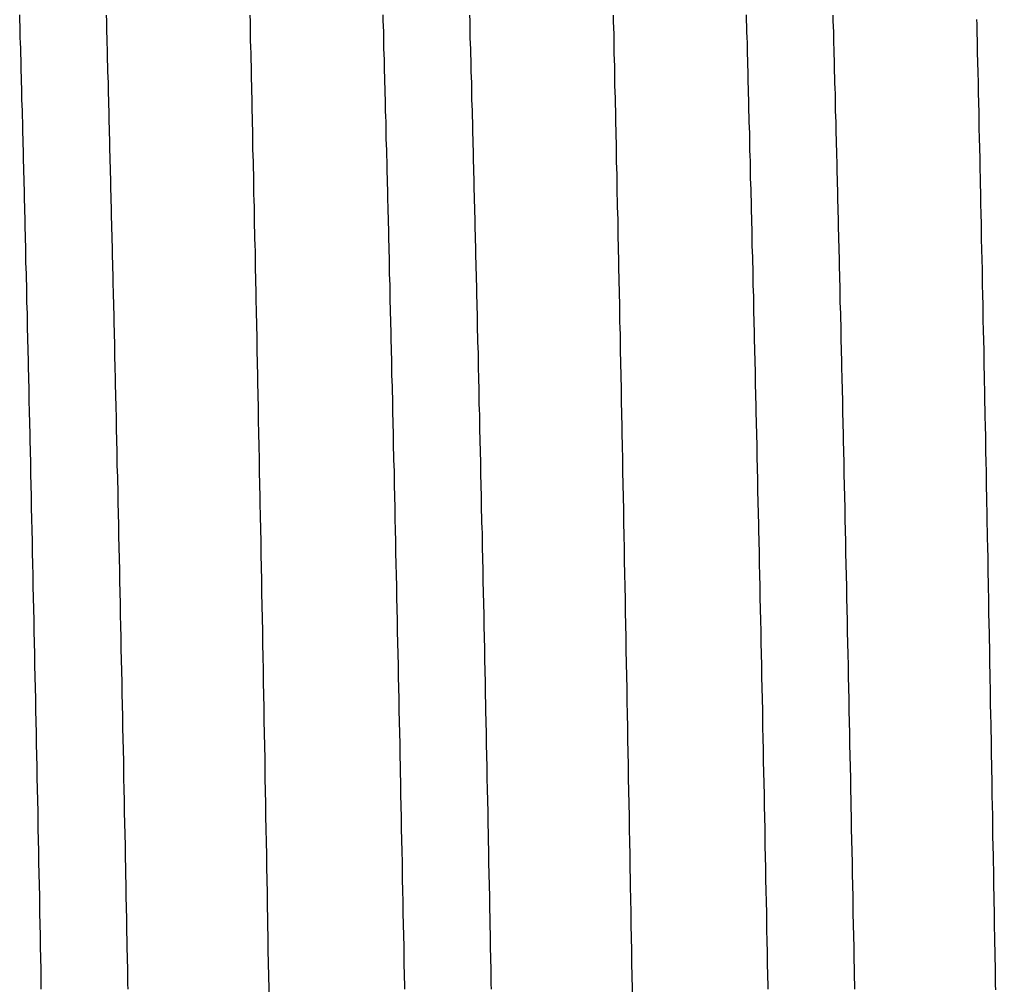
# Model space of a CAD drawing. Header units: millimetres. Extents: x 0 to 5600, y -67 to 2530.
# Drawn here: x 4047.587 to 4051.723, y 938.413 to 942.519 of the extents above; entities that cross this region are included whole.
import ezdxf

# ---------------------------------------------------------------- set-up
doc = ezdxf.new("R2010")
doc.units = ezdxf.units.MM
doc.layers.add('내부선 및 부속', color=4, linetype='Continuous')

msp = doc.modelspace()

# ---------------------------------------------------------------- linework, layer by layer
at = {"layer": '내부선 및 부속', "linetype": 'Continuous', "flags": 128}
for points in [[(4047.5868, 942.5385), (4047.5868, 942.5145), (4047.5878, 942.4905), (4047.5888, 942.4665), (4047.5888, 942.4425), (4047.5898, 942.4195), (4047.5908, 942.3955), (4047.5908, 942.3715), (4047.5918, 942.3475), (4047.5928, 942.3235), (4047.5928, 942.2995), (4047.5938, 942.2755), (4047.5938, 942.2525), (4047.5948, 942.2285), (4047.5958, 942.2045), (4047.5958, 942.1805), (4047.5968, 942.1565), (4047.5978, 942.1325), (4047.5978, 942.1085), (4047.5988, 942.0855), (4047.5988, 942.0615), (4047.5998, 942.0375), (4047.6008, 942.0135), (4047.6008, 941.9895), (4047.6018, 941.9655), (4047.6018, 941.9415), (4047.6028, 941.9185), (4047.6038, 941.8945), (4047.6038, 941.8705), (4047.6048, 941.8465), (4047.6048, 941.8225), (4047.6058, 941.7985), (4047.6068, 941.7745), (4047.6068, 941.7515), (4047.6078, 941.7275), (4047.6078, 941.7035), (4047.6088, 941.6795), (4047.6088, 941.6555), (4047.6098, 941.6315), (4047.6108, 941.6075), (4047.6108, 941.5835), (4047.6118, 941.5605), (4047.6118, 941.5365), (4047.6128, 941.5125), (4047.6128, 941.4885), (4047.6138, 941.4645), (4047.6148, 941.4405), (4047.6148, 941.4165), (4047.6158, 941.3935), (4047.6158, 941.3695), (4047.6168, 941.3455), (4047.6168, 941.3215), (4047.6178, 941.2975), (4047.6188, 941.2735), (4047.6188, 941.2495), (4047.6198, 941.2265), (4047.6198, 941.2025), (4047.6208, 941.1785), (4047.6208, 941.1545), (4047.6218, 941.1305), (4047.6218, 941.1065), (4047.6228, 941.0825), (4047.6238, 941.0595), (4047.6238, 941.0355), (4047.6248, 941.0115), (4047.6248, 940.9875), (4047.6258, 940.9635), (4047.6258, 940.9395), (4047.6268, 940.9155), (4047.6268, 940.8915), (4047.6278, 940.8685), (4047.6278, 940.8445), (4047.6288, 940.8205), (4047.6288, 940.7965), (4047.6298, 940.7725), (4047.6308, 940.7485), (4047.6308, 940.7245), (4047.6318, 940.7015), (4047.6318, 940.6775), (4047.6318, 940.6775), (4047.6328, 940.6535), (4047.6328, 940.6295), (4047.6338, 940.6055), (4047.6338, 940.5815), (4047.6348, 940.5575), (4047.6348, 940.5345), (4047.6358, 940.5105), (4047.6358, 940.4865), (4047.6368, 940.4625), (4047.6368, 940.4385), (4047.6378, 940.4145), (4047.6378, 940.3905), (4047.6388, 940.3675), (4047.6388, 940.3435), (4047.6398, 940.3195), (4047.6398, 940.2955), (4047.6408, 940.2715), (4047.6408, 940.2475), (4047.6418, 940.2235), (4047.6418, 940.1995), (4047.6428, 940.1765), (4047.6428, 940.1525), (4047.6438, 940.1285), (4047.6438, 940.1045), (4047.6448, 940.0805), (4047.6448, 940.0565), (4047.6458, 940.0325), (4047.6458, 940.0095), (4047.6468, 939.9855), (4047.6468, 939.9615), (4047.6478, 939.9375), (4047.6478, 939.9135), (4047.6488, 939.8895), (4047.6488, 939.8655), (4047.6498, 939.8425), (4047.6498, 939.8185), (4047.6508, 939.7945), (4047.6508, 939.7705), (4047.6518, 939.7465), (4047.6518, 939.7225), (4047.6528, 939.6985), (4047.6528, 939.6755), (4047.6538, 939.6515), (4047.6538, 939.6275), (4047.6548, 939.6035), (4047.6548, 939.5795), (4047.6558, 939.5555), (4047.6558, 939.5315), (4047.6568, 939.5075), (4047.6568, 939.4845), (4047.6578, 939.4605), (4047.6578, 939.4365), (4047.6588, 939.4125), (4047.6588, 939.3885), (4047.6598, 939.3645), (4047.6598, 939.3405), (4047.6608, 939.3175), (4047.6608, 939.2935), (4047.6618, 939.2695), (4047.6618, 939.2455), (4047.6628, 939.2215), (4047.6628, 939.1975), (4047.6638, 939.1735), (4047.6638, 939.1505), (4047.6638, 939.1265), (4047.6648, 939.1025), (4047.6648, 939.0785), (4047.6658, 939.0545), (4047.6658, 939.0305), (4047.6668, 939.0065), (4047.6668, 938.9825), (4047.6678, 938.9595), (4047.6678, 938.9355), (4047.6688, 938.9115), (4047.6688, 938.8875), (4047.6698, 938.8635), (4047.6698, 938.8395), (4047.6708, 938.8155), (4047.6708, 938.7925), (4047.6718, 938.7685), (4047.6718, 938.7445), (4047.6718, 938.7205), (4047.6728, 938.6965), (4047.6728, 938.6725), (4047.6738, 938.6485), (4047.6738, 938.6255), (4047.6748, 938.6015), (4047.6748, 938.5775), (4047.6758, 938.5535), (4047.6758, 938.5295), (4047.6768, 938.5055), (4047.6768, 938.4815), (4047.6768, 938.4575), (4047.6778, 938.4345), (4047.6778, 938.4105)], [(4047.9538, 942.5375), (4047.9548, 942.5135), (4047.9548, 942.4895), (4047.9558, 942.4655), (4047.9568, 942.4415), (4047.9568, 942.4175), (4047.9578, 942.3945), (4047.9588, 942.3705), (4047.9588, 942.3465), (4047.9598, 942.3225), (4047.9598, 942.2985), (4047.9608, 942.2745), (4047.9618, 942.2505), (4047.9618, 942.2265), (4047.9628, 942.2035), (4047.9638, 942.1795), (4047.9638, 942.1555), (4047.9648, 942.1315), (4047.9648, 942.1075), (4047.9658, 942.0835), (4047.9668, 942.0595), (4047.9668, 942.0365), (4047.9678, 942.0125), (4047.9678, 941.9885), (4047.9688, 941.9645), (4047.9698, 941.9405), (4047.9698, 941.9165), (4047.9708, 941.8925), (4047.9708, 941.8695), (4047.9718, 941.8455), (4047.9728, 941.8215), (4047.9728, 941.7975), (4047.9738, 941.7735), (4047.9738, 941.7495), (4047.9748, 941.7255), (4047.9758, 941.7025), (4047.9758, 941.6785), (4047.9768, 941.6545), (4047.9768, 941.6305), (4047.9778, 941.6065), (4047.9778, 941.5825), (4047.9788, 941.5585), (4047.9798, 941.5355), (4047.9798, 941.5115), (4047.9808, 941.4875), (4047.9808, 941.4635), (4047.9818, 941.4395), (4047.9818, 941.4155), (4047.9828, 941.3915), (4047.9838, 941.3685), (4047.9838, 941.3445), (4047.9848, 941.3205), (4047.9848, 941.2965), (4047.9858, 941.2725), (4047.9858, 941.2485), (4047.9868, 941.2245), (4047.9878, 941.2005), (4047.9878, 941.1775), (4047.9888, 941.1535), (4047.9888, 941.1295), (4047.9898, 941.1055), (4047.9898, 941.0815), (4047.9908, 941.0575), (4047.9908, 941.0335), (4047.9918, 941.0105), (4047.9918, 940.9865), (4047.9928, 940.9625), (4047.9938, 940.9385), (4047.9938, 940.9145), (4047.9948, 940.8905), (4047.9948, 940.8665), (4047.9958, 940.8435), (4047.9958, 940.8195), (4047.9968, 940.7955), (4047.9968, 940.7715), (4047.9978, 940.7475), (4047.9978, 940.7235), (4047.9988, 940.6995), (4047.9988, 940.6995), (4047.9988, 940.6765), (4047.9998, 940.6525), (4047.9998, 940.6285), (4048.0008, 940.6045), (4048.0018, 940.5805), (4048.0018, 940.5565), (4048.0028, 940.5325), (4048.0028, 940.5085), (4048.0038, 940.4855), (4048.0038, 940.4615), (4048.0048, 940.4375), (4048.0048, 940.4135), (4048.0058, 940.3895), (4048.0058, 940.3655), (4048.0068, 940.3415), (4048.0068, 940.3185), (4048.0078, 940.2945), (4048.0078, 940.2705), (4048.0088, 940.2465), (4048.0088, 940.2225), (4048.0098, 940.1985), (4048.0098, 940.1745), (4048.0108, 940.1515), (4048.0108, 940.1275), (4048.0118, 940.1035), (4048.0118, 940.0795), (4048.0128, 940.0555), (4048.0128, 940.0315), (4048.0138, 940.0075), (4048.0138, 939.9835), (4048.0148, 939.9605), (4048.0148, 939.9365), (4048.0158, 939.9125), (4048.0158, 939.8885), (4048.0168, 939.8645), (4048.0168, 939.8405), (4048.0178, 939.8165), (4048.0178, 939.7935), (4048.0188, 939.7695), (4048.0188, 939.7455), (4048.0198, 939.7215), (4048.0198, 939.6975), (4048.0208, 939.6735), (4048.0208, 939.6495), (4048.0218, 939.6265), (4048.0218, 939.6025), (4048.0228, 939.5785), (4048.0228, 939.5545), (4048.0238, 939.5305), (4048.0238, 939.5065), (4048.0248, 939.4825), (4048.0248, 939.4595), (4048.0258, 939.4355), (4048.0258, 939.4115), (4048.0268, 939.3875), (4048.0268, 939.3635), (4048.0268, 939.3395), (4048.0278, 939.3155), (4048.0278, 939.2915), (4048.0288, 939.2685), (4048.0288, 939.2445), (4048.0298, 939.2205), (4048.0298, 939.1965), (4048.0308, 939.1725), (4048.0308, 939.1485), (4048.0318, 939.1245), (4048.0318, 939.1015), (4048.0328, 939.0775), (4048.0328, 939.0535), (4048.0338, 939.0295), (4048.0338, 939.0055), (4048.0348, 938.9815), (4048.0348, 938.9575), (4048.0358, 938.9345), (4048.0358, 938.9105), (4048.0358, 938.8865), (4048.0368, 938.8625), (4048.0368, 938.8385), (4048.0378, 938.8145), (4048.0378, 938.7905), (4048.0388, 938.7665), (4048.0388, 938.7435), (4048.0398, 938.7195), (4048.0398, 938.6955), (4048.0408, 938.6715), (4048.0408, 938.6475), (4048.0418, 938.6235), (4048.0418, 938.5995), (4048.0418, 938.5765), (4048.0428, 938.5525), (4048.0428, 938.5285), (4048.0438, 938.5045), (4048.0438, 938.4805), (4048.0448, 938.4565), (4048.0448, 938.4325), (4048.0458, 938.4095)], [(4048.5628, 942.5375), (4048.5638, 942.5105), (4048.5638, 942.4835), (4048.5648, 942.4565), (4048.5648, 942.4295), (4048.5658, 942.4025), (4048.5668, 942.3755), (4048.5668, 942.3485), (4048.5678, 942.3215), (4048.5678, 942.2935), (4048.5688, 942.2665), (4048.5698, 942.2395), (4048.5698, 942.2125), (4048.5708, 942.1855), (4048.5708, 942.1585), (4048.5718, 942.1315), (4048.5728, 942.1045), (4048.5728, 942.0775), (4048.5738, 942.0505), (4048.5738, 942.0235), (4048.5748, 941.9965), (4048.5748, 941.9695), (4048.5758, 941.9425), (4048.5768, 941.9155), (4048.5768, 941.8885), (4048.5778, 941.8615), (4048.5778, 941.8345), (4048.5788, 941.8075), (4048.5788, 941.7795), (4048.5798, 941.7525), (4048.5808, 941.7255), (4048.5808, 941.6985), (4048.5818, 941.6715), (4048.5818, 941.6445), (4048.5828, 941.6175), (4048.5828, 941.5905), (4048.5838, 941.5635), (4048.5848, 941.5365), (4048.5848, 941.5095), (4048.5858, 941.4825), (4048.5858, 941.4555), (4048.5868, 941.4285), (4048.5868, 941.4015), (4048.5878, 941.3745), (4048.5878, 941.3475), (4048.5888, 941.3205), (4048.5898, 941.2925), (4048.5898, 941.2655), (4048.5908, 941.2385), (4048.5908, 941.2115), (4048.5908, 941.2115), (4048.5918, 941.1845), (4048.5918, 941.1575), (4048.5928, 941.1305), (4048.5928, 941.1035), (4048.5938, 941.0765), (4048.5938, 941.0495), (4048.5948, 941.0225), (4048.5948, 940.9955), (4048.5958, 940.9685), (4048.5968, 940.9415), (4048.5968, 940.9145), (4048.5978, 940.8875), (4048.5978, 940.8605), (4048.5988, 940.8335), (4048.5988, 940.8065), (4048.5998, 940.7785), (4048.5998, 940.7515), (4048.6008, 940.7245), (4048.6008, 940.6975), (4048.6018, 940.6705), (4048.6018, 940.6435), (4048.6028, 940.6165), (4048.6028, 940.5895), (4048.6038, 940.5625), (4048.6038, 940.5355), (4048.6048, 940.5085), (4048.6048, 940.4815), (4048.6058, 940.4545), (4048.6068, 940.4275), (4048.6068, 940.4005), (4048.6078, 940.3735), (4048.6078, 940.3465), (4048.6088, 940.3195), (4048.6088, 940.2915), (4048.6098, 940.2645), (4048.6098, 940.2375), (4048.6108, 940.2105), (4048.6108, 940.1835), (4048.6118, 940.1565), (4048.6118, 940.1295), (4048.6128, 940.1025), (4048.6128, 940.0755), (4048.6138, 940.0485), (4048.6138, 940.0215), (4048.6148, 939.9945), (4048.6148, 939.9675), (4048.6158, 939.9405), (4048.6158, 939.9135), (4048.6168, 939.8865), (4048.6168, 939.8595), (4048.6178, 939.8325), (4048.6178, 939.8055), (4048.6188, 939.7775), (4048.6188, 939.7505), (4048.6198, 939.7235), (4048.6198, 939.6965), (4048.6208, 939.6695), (4048.6208, 939.6425), (4048.6218, 939.6155), (4048.6218, 939.5885), (4048.6228, 939.5615), (4048.6228, 939.5345), (4048.6238, 939.5075), (4048.6238, 939.4805), (4048.6248, 939.4535), (4048.6248, 939.4265), (4048.6258, 939.3995), (4048.6258, 939.3725), (4048.6268, 939.3455), (4048.6268, 939.3185), (4048.6268, 939.2905), (4048.6278, 939.2635), (4048.6278, 939.2365), (4048.6288, 939.2095), (4048.6288, 939.1825), (4048.6298, 939.1555), (4048.6298, 939.1285), (4048.6308, 939.1015), (4048.6308, 939.0745), (4048.6318, 939.0475), (4048.6318, 939.0205), (4048.6328, 938.9935), (4048.6328, 938.9665), (4048.6338, 938.9395), (4048.6338, 938.9125), (4048.6348, 938.8855), (4048.6348, 938.8585), (4048.6358, 938.8315), (4048.6358, 938.8035), (4048.6368, 938.7765), (4048.6368, 938.7495), (4048.6378, 938.7225), (4048.6378, 938.6955), (4048.6378, 938.6685), (4048.6388, 938.6415), (4048.6388, 938.6145), (4048.6398, 938.5875), (4048.6398, 938.5605), (4048.6408, 938.5335), (4048.6408, 938.5065), (4048.6408, 938.5065), (4048.6418, 938.4795), (4048.6418, 938.4525), (4048.6428, 938.4255), (4048.6428, 938.3985)], [(4049.1268, 942.5385), (4049.1268, 942.5145), (4049.1278, 942.4905), (4049.1288, 942.4665), (4049.1288, 942.4425), (4049.1298, 942.4195), (4049.1298, 942.3955), (4049.1308, 942.3715), (4049.1318, 942.3475), (4049.1318, 942.3235), (4049.1328, 942.2995), (4049.1338, 942.2755), (4049.1338, 942.2525), (4049.1348, 942.2285), (4049.1348, 942.2045), (4049.1358, 942.1805), (4049.1368, 942.1565), (4049.1368, 942.1325), (4049.1378, 942.1085), (4049.1388, 942.0855), (4049.1388, 942.0615), (4049.1398, 942.0375), (4049.1398, 942.0135), (4049.1408, 941.9895), (4049.1418, 941.9655), (4049.1418, 941.9415), (4049.1428, 941.9185), (4049.1428, 941.8945), (4049.1438, 941.8705), (4049.1448, 941.8465), (4049.1448, 941.8225), (4049.1458, 941.7985), (4049.1458, 941.7745), (4049.1468, 941.7505), (4049.1478, 941.7275), (4049.1478, 941.7035), (4049.1488, 941.6795), (4049.1488, 941.6555), (4049.1498, 941.6315), (4049.1498, 941.6075), (4049.1508, 941.5835), (4049.1518, 941.5605), (4049.1518, 941.5365), (4049.1528, 941.5125), (4049.1528, 941.4885), (4049.1538, 941.4645), (4049.1538, 941.4405), (4049.1548, 941.4165), (4049.1558, 941.3935), (4049.1558, 941.3695), (4049.1568, 941.3455), (4049.1568, 941.3215), (4049.1578, 941.2975), (4049.1578, 941.2735), (4049.1588, 941.2495), (4049.1588, 941.2265), (4049.1598, 941.2025), (4049.1608, 941.1785), (4049.1608, 941.1545), (4049.1618, 941.1305), (4049.1618, 941.1065), (4049.1628, 941.0825), (4049.1628, 941.0595), (4049.1638, 941.0355), (4049.1638, 941.0115), (4049.1648, 940.9875), (4049.1658, 940.9635), (4049.1658, 940.9395), (4049.1668, 940.9155), (4049.1668, 940.8915), (4049.1678, 940.8685), (4049.1678, 940.8445), (4049.1688, 940.8205), (4049.1688, 940.7965), (4049.1698, 940.7725), (4049.1698, 940.7485), (4049.1708, 940.7245), (4049.1708, 940.7015), (4049.1718, 940.6775), (4049.1718, 940.6775), (4049.1718, 940.6535), (4049.1728, 940.6295), (4049.1738, 940.6055), (4049.1738, 940.5815), (4049.1748, 940.5575), (4049.1748, 940.5345), (4049.1758, 940.5105), (4049.1758, 940.4865), (4049.1768, 940.4625), (4049.1768, 940.4385), (4049.1778, 940.4145), (4049.1778, 940.3905), (4049.1788, 940.3675), (4049.1788, 940.3435), (4049.1798, 940.3195), (4049.1798, 940.2955), (4049.1808, 940.2715), (4049.1808, 940.2475), (4049.1818, 940.2235), (4049.1818, 940.1995), (4049.1828, 940.1765), (4049.1828, 940.1525), (4049.1838, 940.1285), (4049.1838, 940.1045), (4049.1848, 940.0805), (4049.1848, 940.0565), (4049.1858, 940.0325), (4049.1858, 940.0095), (4049.1868, 939.9855), (4049.1868, 939.9615), (4049.1878, 939.9375), (4049.1878, 939.9135), (4049.1888, 939.8895), (4049.1888, 939.8655), (4049.1898, 939.8425), (4049.1898, 939.8185), (4049.1908, 939.7945), (4049.1908, 939.7705), (4049.1918, 939.7465), (4049.1918, 939.7225), (4049.1928, 939.6985), (4049.1928, 939.6755), (4049.1938, 939.6515), (4049.1938, 939.6275), (4049.1948, 939.6035), (4049.1948, 939.5795), (4049.1958, 939.5555), (4049.1958, 939.5315), (4049.1968, 939.5075), (4049.1968, 939.4845), (4049.1978, 939.4605), (4049.1978, 939.4365), (4049.1988, 939.4125), (4049.1988, 939.3885), (4049.1998, 939.3645), (4049.1998, 939.3405), (4049.1998, 939.3175), (4049.2008, 939.2935), (4049.2008, 939.2695), (4049.2018, 939.2455), (4049.2018, 939.2215), (4049.2028, 939.1975), (4049.2028, 939.1735), (4049.2038, 939.1505), (4049.2038, 939.1265), (4049.2048, 939.1025), (4049.2048, 939.0785), (4049.2058, 939.0545), (4049.2058, 939.0305), (4049.2068, 939.0065), (4049.2068, 938.9825), (4049.2078, 938.9595), (4049.2078, 938.9355), (4049.2088, 938.9115), (4049.2088, 938.8875), (4049.2088, 938.8635), (4049.2098, 938.8395), (4049.2098, 938.8155), (4049.2108, 938.7925), (4049.2108, 938.7685), (4049.2118, 938.7445), (4049.2118, 938.7205), (4049.2128, 938.6965), (4049.2128, 938.6725), (4049.2138, 938.6485), (4049.2138, 938.6255), (4049.2148, 938.6015), (4049.2148, 938.5775), (4049.2148, 938.5535), (4049.2158, 938.5295), (4049.2158, 938.5055), (4049.2168, 938.4815), (4049.2168, 938.4575), (4049.2178, 938.4345), (4049.2178, 938.4105)], [(4049.4938, 942.5375), (4049.4948, 942.5135), (4049.4948, 942.4895), (4049.4958, 942.4655), (4049.4958, 942.4415), (4049.4968, 942.4175), (4049.4978, 942.3935), (4049.4978, 942.3705), (4049.4988, 942.3465), (4049.4998, 942.3225), (4049.4998, 942.2985), (4049.5008, 942.2745), (4049.5018, 942.2505), (4049.5018, 942.2265), (4049.5028, 942.2035), (4049.5028, 942.1795), (4049.5038, 942.1555), (4049.5048, 942.1315), (4049.5048, 942.1075), (4049.5058, 942.0835), (4049.5058, 942.0595), (4049.5068, 942.0365), (4049.5078, 942.0125), (4049.5078, 941.9885), (4049.5088, 941.9645), (4049.5088, 941.9405), (4049.5098, 941.9165), (4049.5108, 941.8925), (4049.5108, 941.8695), (4049.5118, 941.8455), (4049.5118, 941.8215), (4049.5128, 941.7975), (4049.5138, 941.7735), (4049.5138, 941.7495), (4049.5148, 941.7255), (4049.5148, 941.7025), (4049.5158, 941.6785), (4049.5168, 941.6545), (4049.5168, 941.6305), (4049.5178, 941.6065), (4049.5178, 941.5825), (4049.5188, 941.5585), (4049.5188, 941.5355), (4049.5198, 941.5115), (4049.5208, 941.4875), (4049.5208, 941.4635), (4049.5218, 941.4395), (4049.5218, 941.4155), (4049.5228, 941.3915), (4049.5228, 941.3675), (4049.5238, 941.3445), (4049.5248, 941.3205), (4049.5248, 941.2965), (4049.5258, 941.2725), (4049.5258, 941.2485), (4049.5268, 941.2245), (4049.5268, 941.2005), (4049.5278, 941.1775), (4049.5278, 941.1535), (4049.5288, 941.1295), (4049.5298, 941.1055), (4049.5298, 941.0815), (4049.5308, 941.0575), (4049.5308, 941.0335), (4049.5318, 941.0105), (4049.5318, 940.9865), (4049.5328, 940.9625), (4049.5328, 940.9385), (4049.5338, 940.9145), (4049.5338, 940.8905), (4049.5348, 940.8665), (4049.5358, 940.8435), (4049.5358, 940.8195), (4049.5368, 940.7955), (4049.5368, 940.7715), (4049.5378, 940.7475), (4049.5378, 940.7235), (4049.5388, 940.6995), (4049.5388, 940.6995), (4049.5388, 940.6765), (4049.5398, 940.6525), (4049.5398, 940.6285), (4049.5408, 940.6045), (4049.5408, 940.5805), (4049.5418, 940.5565), (4049.5418, 940.5325), (4049.5428, 940.5085), (4049.5428, 940.4855), (4049.5438, 940.4615), (4049.5438, 940.4375), (4049.5448, 940.4135), (4049.5448, 940.3895), (4049.5458, 940.3655), (4049.5468, 940.3415), (4049.5468, 940.3185), (4049.5478, 940.2945), (4049.5478, 940.2705), (4049.5488, 940.2465), (4049.5488, 940.2225), (4049.5498, 940.1985), (4049.5498, 940.1745), (4049.5508, 940.1515), (4049.5508, 940.1275), (4049.5518, 940.1035), (4049.5518, 940.0795), (4049.5528, 940.0555), (4049.5528, 940.0315), (4049.5538, 940.0075), (4049.5538, 939.9835), (4049.5548, 939.9605), (4049.5548, 939.9365), (4049.5558, 939.9125), (4049.5558, 939.8885), (4049.5568, 939.8645), (4049.5568, 939.8405), (4049.5578, 939.8165), (4049.5578, 939.7935), (4049.5588, 939.7695), (4049.5588, 939.7455), (4049.5598, 939.7215), (4049.5598, 939.6975), (4049.5608, 939.6735), (4049.5608, 939.6495), (4049.5618, 939.6265), (4049.5618, 939.6025), (4049.5618, 939.5785), (4049.5628, 939.5545), (4049.5628, 939.5305), (4049.5638, 939.5065), (4049.5638, 939.4825), (4049.5648, 939.4595), (4049.5648, 939.4355), (4049.5658, 939.4115), (4049.5658, 939.3875), (4049.5668, 939.3635), (4049.5668, 939.3395), (4049.5678, 939.3155), (4049.5678, 939.2915), (4049.5688, 939.2685), (4049.5688, 939.2445), (4049.5698, 939.2205), (4049.5698, 939.1965), (4049.5708, 939.1725), (4049.5708, 939.1485), (4049.5718, 939.1245), (4049.5718, 939.1015), (4049.5728, 939.0775), (4049.5728, 939.0535), (4049.5728, 939.0295), (4049.5738, 939.0055), (4049.5738, 938.9815), (4049.5748, 938.9575), (4049.5748, 938.9345), (4049.5758, 938.9105), (4049.5758, 938.8865), (4049.5768, 938.8625), (4049.5768, 938.8385), (4049.5778, 938.8145), (4049.5778, 938.7905), (4049.5788, 938.7665), (4049.5788, 938.7435), (4049.5798, 938.7195), (4049.5798, 938.6955), (4049.5798, 938.6715), (4049.5808, 938.6475), (4049.5808, 938.6235), (4049.5818, 938.5995), (4049.5818, 938.5765), (4049.5828, 938.5525), (4049.5828, 938.5285), (4049.5838, 938.5045), (4049.5838, 938.4805), (4049.5848, 938.4565), (4049.5848, 938.4325), (4049.5858, 938.4095)], [(4050.1028, 942.5375), (4050.1028, 942.5105), (4050.1038, 942.4835), (4050.1048, 942.4565), (4050.1048, 942.4295), (4050.1058, 942.4025), (4050.1058, 942.3755), (4050.1068, 942.3485), (4050.1078, 942.3215), (4050.1078, 942.2935), (4050.1088, 942.2665), (4050.1088, 942.2395), (4050.1098, 942.2125), (4050.1108, 942.1855), (4050.1108, 942.1585), (4050.1118, 942.1315), (4050.1118, 942.1045), (4050.1128, 942.0775), (4050.1138, 942.0505), (4050.1138, 942.0235), (4050.1148, 941.9965), (4050.1148, 941.9695), (4050.1158, 941.9425), (4050.1158, 941.9155), (4050.1168, 941.8885), (4050.1178, 941.8615), (4050.1178, 941.8345), (4050.1188, 941.8065), (4050.1188, 941.7795), (4050.1198, 941.7525), (4050.1198, 941.7255), (4050.1208, 941.6985), (4050.1218, 941.6715), (4050.1218, 941.6445), (4050.1228, 941.6175), (4050.1228, 941.5905), (4050.1238, 941.5635), (4050.1238, 941.5365), (4050.1248, 941.5095), (4050.1248, 941.4825), (4050.1258, 941.4555), (4050.1268, 941.4285), (4050.1268, 941.4015), (4050.1278, 941.3745), (4050.1278, 941.3475), (4050.1288, 941.3205), (4050.1288, 941.2925), (4050.1298, 941.2655), (4050.1298, 941.2385), (4050.1308, 941.2115), (4050.1308, 941.2115), (4050.1318, 941.1845), (4050.1318, 941.1575), (4050.1328, 941.1305), (4050.1328, 941.1035), (4050.1338, 941.0765), (4050.1338, 941.0495), (4050.1348, 941.0225), (4050.1348, 940.9955), (4050.1358, 940.9685), (4050.1358, 940.9415), (4050.1368, 940.9145), (4050.1368, 940.8875), (4050.1378, 940.8605), (4050.1378, 940.8335), (4050.1388, 940.8065), (4050.1398, 940.7785), (4050.1398, 940.7515), (4050.1408, 940.7245), (4050.1408, 940.6975), (4050.1418, 940.6705), (4050.1418, 940.6435), (4050.1428, 940.6165), (4050.1428, 940.5895), (4050.1438, 940.5625), (4050.1438, 940.5355), (4050.1448, 940.5085), (4050.1448, 940.4815), (4050.1458, 940.4545), (4050.1458, 940.4275), (4050.1468, 940.4005), (4050.1468, 940.3735), (4050.1478, 940.3465), (4050.1478, 940.3195), (4050.1488, 940.2915), (4050.1488, 940.2645), (4050.1498, 940.2375), (4050.1498, 940.2105), (4050.1508, 940.1835), (4050.1508, 940.1565), (4050.1518, 940.1295), (4050.1518, 940.1025), (4050.1528, 940.0755), (4050.1528, 940.0485), (4050.1538, 940.0215), (4050.1538, 939.9945), (4050.1548, 939.9675), (4050.1548, 939.9405), (4050.1558, 939.9135), (4050.1558, 939.8865), (4050.1568, 939.8595), (4050.1568, 939.8325), (4050.1578, 939.8055), (4050.1578, 939.7775), (4050.1588, 939.7505), (4050.1588, 939.7235), (4050.1598, 939.6965), (4050.1598, 939.6695), (4050.1608, 939.6425), (4050.1608, 939.6155), (4050.1618, 939.5885), (4050.1618, 939.5615), (4050.1628, 939.5345), (4050.1628, 939.5075), (4050.1638, 939.4805), (4050.1638, 939.4535), (4050.1648, 939.4265), (4050.1648, 939.3995), (4050.1658, 939.3725), (4050.1658, 939.3455), (4050.1668, 939.3185), (4050.1668, 939.2905), (4050.1678, 939.2635), (4050.1678, 939.2365), (4050.1688, 939.2095), (4050.1688, 939.1825), (4050.1698, 939.1555), (4050.1698, 939.1285), (4050.1708, 939.1015), (4050.1708, 939.0745), (4050.1718, 939.0475), (4050.1718, 939.0205), (4050.1728, 938.9935), (4050.1728, 938.9665), (4050.1738, 938.9395), (4050.1738, 938.9125), (4050.1748, 938.8855), (4050.1748, 938.8585), (4050.1748, 938.8315), (4050.1758, 938.8035), (4050.1758, 938.7765), (4050.1768, 938.7495), (4050.1768, 938.7225), (4050.1778, 938.6955), (4050.1778, 938.6685), (4050.1788, 938.6415), (4050.1788, 938.6145), (4050.1798, 938.5875), (4050.1798, 938.5605), (4050.1808, 938.5335), (4050.1808, 938.5065), (4050.1808, 938.5065), (4050.1818, 938.4795), (4050.1818, 938.4525), (4050.1828, 938.4255), (4050.1828, 938.3985)], [(4050.6658, 942.5385), (4050.6668, 942.5145), (4050.6678, 942.4905), (4050.6678, 942.4665), (4050.6688, 942.4425), (4050.6698, 942.4195), (4050.6698, 942.3955), (4050.6708, 942.3715), (4050.6718, 942.3475), (4050.6718, 942.3235), (4050.6728, 942.2995), (4050.6728, 942.2755), (4050.6738, 942.2525), (4050.6748, 942.2285), (4050.6748, 942.2045), (4050.6758, 942.1805), (4050.6768, 942.1565), (4050.6768, 942.1325), (4050.6778, 942.1085), (4050.6778, 942.0855), (4050.6788, 942.0615), (4050.6798, 942.0375), (4050.6798, 942.0135), (4050.6808, 941.9895), (4050.6808, 941.9655), (4050.6818, 941.9415), (4050.6828, 941.9185), (4050.6828, 941.8945), (4050.6838, 941.8705), (4050.6838, 941.8465), (4050.6848, 941.8225), (4050.6858, 941.7985), (4050.6858, 941.7745), (4050.6868, 941.7505), (4050.6868, 941.7275), (4050.6878, 941.7035), (4050.6888, 941.6795), (4050.6888, 941.6555), (4050.6898, 941.6315), (4050.6898, 941.6075), (4050.6908, 941.5835), (4050.6908, 941.5605), (4050.6918, 941.5365), (4050.6928, 941.5125), (4050.6928, 941.4885), (4050.6938, 941.4645), (4050.6938, 941.4405), (4050.6948, 941.4165), (4050.6948, 941.3935), (4050.6958, 941.3695), (4050.6968, 941.3455), (4050.6968, 941.3215), (4050.6978, 941.2975), (4050.6978, 941.2735), (4050.6988, 941.2495), (4050.6988, 941.2265), (4050.6998, 941.2025), (4050.6998, 941.1785), (4050.7008, 941.1545), (4050.7018, 941.1305), (4050.7018, 941.1065), (4050.7028, 941.0825), (4050.7028, 941.0595), (4050.7038, 941.0355), (4050.7038, 941.0115), (4050.7048, 940.9875), (4050.7048, 940.9635), (4050.7058, 940.9395), (4050.7058, 940.9155), (4050.7068, 940.8915), (4050.7078, 940.8685), (4050.7078, 940.8445), (4050.7088, 940.8205), (4050.7088, 940.7965), (4050.7098, 940.7725), (4050.7098, 940.7485), (4050.7108, 940.7245), (4050.7108, 940.7015), (4050.7118, 940.6775), (4050.7118, 940.6775), (4050.7118, 940.6535), (4050.7128, 940.6295), (4050.7128, 940.6055), (4050.7138, 940.5815), (4050.7138, 940.5575), (4050.7148, 940.5345), (4050.7148, 940.5105), (4050.7158, 940.4865), (4050.7158, 940.4625), (4050.7168, 940.4385), (4050.7168, 940.4145), (4050.7178, 940.3905), (4050.7188, 940.3675), (4050.7188, 940.3435), (4050.7198, 940.3195), (4050.7198, 940.2955), (4050.7208, 940.2715), (4050.7208, 940.2475), (4050.7218, 940.2235), (4050.7218, 940.1995), (4050.7228, 940.1765), (4050.7228, 940.1525), (4050.7238, 940.1285), (4050.7238, 940.1045), (4050.7248, 940.0805), (4050.7248, 940.0565), (4050.7258, 940.0325), (4050.7258, 940.0095), (4050.7268, 939.9855), (4050.7268, 939.9615), (4050.7278, 939.9375), (4050.7278, 939.9135), (4050.7288, 939.8895), (4050.7288, 939.8655), (4050.7298, 939.8425), (4050.7298, 939.8185), (4050.7308, 939.7945), (4050.7308, 939.7705), (4050.7318, 939.7465), (4050.7318, 939.7225), (4050.7328, 939.6985), (4050.7328, 939.6755), (4050.7338, 939.6515), (4050.7338, 939.6275), (4050.7348, 939.6035), (4050.7348, 939.5795), (4050.7358, 939.5555), (4050.7358, 939.5315), (4050.7358, 939.5075), (4050.7368, 939.4845), (4050.7368, 939.4605), (4050.7378, 939.4365), (4050.7378, 939.4125), (4050.7388, 939.3885), (4050.7388, 939.3645), (4050.7398, 939.3405), (4050.7398, 939.3175), (4050.7408, 939.2935), (4050.7408, 939.2695), (4050.7418, 939.2455), (4050.7418, 939.2215), (4050.7428, 939.1975), (4050.7428, 939.1735), (4050.7438, 939.1505), (4050.7438, 939.1265), (4050.7448, 939.1025), (4050.7448, 939.0785), (4050.7458, 939.0545), (4050.7458, 939.0305), (4050.7458, 939.0065), (4050.7468, 938.9825), (4050.7468, 938.9595), (4050.7478, 938.9355), (4050.7478, 938.9115), (4050.7488, 938.8875), (4050.7488, 938.8635), (4050.7498, 938.8395), (4050.7498, 938.8155), (4050.7508, 938.7925), (4050.7508, 938.7685), (4050.7518, 938.7445), (4050.7518, 938.7205), (4050.7528, 938.6965), (4050.7528, 938.6725), (4050.7528, 938.6485), (4050.7538, 938.6255), (4050.7538, 938.6015), (4050.7548, 938.5775), (4050.7548, 938.5535), (4050.7558, 938.5295), (4050.7558, 938.5055), (4050.7568, 938.4815), (4050.7568, 938.4575), (4050.7578, 938.4345), (4050.7578, 938.4105)], [(4051.0338, 942.5375), (4051.0338, 942.5135), (4051.0348, 942.4895), (4051.0358, 942.4655), (4051.0358, 942.4415), (4051.0368, 942.4175), (4051.0378, 942.3945), (4051.0378, 942.3705), (4051.0388, 942.3465), (4051.0388, 942.3225), (4051.0398, 942.2985), (4051.0408, 942.2745), (4051.0408, 942.2505), (4051.0418, 942.2265), (4051.0428, 942.2035), (4051.0428, 942.1795), (4051.0438, 942.1555), (4051.0438, 942.1315), (4051.0448, 942.1075), (4051.0458, 942.0835), (4051.0458, 942.0595), (4051.0468, 942.0365), (4051.0478, 942.0125), (4051.0478, 941.9885), (4051.0488, 941.9645), (4051.0488, 941.9405), (4051.0498, 941.9165), (4051.0508, 941.8925), (4051.0508, 941.8695), (4051.0518, 941.8455), (4051.0518, 941.8215), (4051.0528, 941.7975), (4051.0528, 941.7735), (4051.0538, 941.7495), (4051.0548, 941.7255), (4051.0548, 941.7025), (4051.0558, 941.6785), (4051.0558, 941.6545), (4051.0568, 941.6305), (4051.0578, 941.6065), (4051.0578, 941.5825), (4051.0588, 941.5585), (4051.0588, 941.5355), (4051.0598, 941.5115), (4051.0598, 941.4875), (4051.0608, 941.4635), (4051.0618, 941.4395), (4051.0618, 941.4155), (4051.0628, 941.3915), (4051.0628, 941.3675), (4051.0638, 941.3445), (4051.0638, 941.3205), (4051.0648, 941.2965), (4051.0658, 941.2725), (4051.0658, 941.2485), (4051.0668, 941.2245), (4051.0668, 941.2005), (4051.0678, 941.1775), (4051.0678, 941.1535), (4051.0688, 941.1295), (4051.0688, 941.1055), (4051.0698, 941.0815), (4051.0698, 941.0575), (4051.0708, 941.0335), (4051.0718, 941.0105), (4051.0718, 940.9865), (4051.0728, 940.9625), (4051.0728, 940.9385), (4051.0738, 940.9145), (4051.0738, 940.8905), (4051.0748, 940.8665), (4051.0748, 940.8435), (4051.0758, 940.8195), (4051.0758, 940.7955), (4051.0768, 940.7715), (4051.0768, 940.7475), (4051.0778, 940.7235), (4051.0788, 940.6995), (4051.0788, 940.6995), (4051.0788, 940.6765), (4051.0798, 940.6525), (4051.0798, 940.6285), (4051.0808, 940.6045), (4051.0808, 940.5805), (4051.0818, 940.5565), (4051.0818, 940.5325), (4051.0828, 940.5085), (4051.0828, 940.4855), (4051.0838, 940.4615), (4051.0838, 940.4375), (4051.0848, 940.4135), (4051.0848, 940.3895), (4051.0858, 940.3655), (4051.0858, 940.3415), (4051.0868, 940.3185), (4051.0868, 940.2945), (4051.0878, 940.2705), (4051.0878, 940.2465), (4051.0888, 940.2225), (4051.0888, 940.1985), (4051.0898, 940.1745), (4051.0898, 940.1515), (4051.0908, 940.1275), (4051.0908, 940.1035), (4051.0918, 940.0795), (4051.0918, 940.0555), (4051.0928, 940.0315), (4051.0928, 940.0075), (4051.0938, 939.9835), (4051.0938, 939.9605), (4051.0948, 939.9365), (4051.0948, 939.9125), (4051.0958, 939.8885), (4051.0958, 939.8645), (4051.0968, 939.8405), (4051.0968, 939.8165), (4051.0978, 939.7935), (4051.0978, 939.7695), (4051.0988, 939.7455), (4051.0988, 939.7215), (4051.0998, 939.6975), (4051.0998, 939.6735), (4051.1008, 939.6495), (4051.1008, 939.6265), (4051.1018, 939.6025), (4051.1018, 939.5785), (4051.1028, 939.5545), (4051.1028, 939.5305), (4051.1038, 939.5065), (4051.1038, 939.4825), (4051.1048, 939.4595), (4051.1048, 939.4355), (4051.1058, 939.4115), (4051.1058, 939.3875), (4051.1068, 939.3635), (4051.1068, 939.3395), (4051.1078, 939.3155), (4051.1078, 939.2915), (4051.1088, 939.2685), (4051.1088, 939.2445), (4051.1098, 939.2205), (4051.1098, 939.1965), (4051.1098, 939.1725), (4051.1108, 939.1485), (4051.1108, 939.1245), (4051.1118, 939.1015), (4051.1118, 939.0775), (4051.1128, 939.0535), (4051.1128, 939.0295), (4051.1138, 939.0055), (4051.1138, 938.9815), (4051.1148, 938.9575), (4051.1148, 938.9345), (4051.1158, 938.9105), (4051.1158, 938.8865), (4051.1168, 938.8625), (4051.1168, 938.8385), (4051.1178, 938.8145), (4051.1178, 938.7905), (4051.1178, 938.7665), (4051.1188, 938.7435), (4051.1188, 938.7195), (4051.1198, 938.6955), (4051.1198, 938.6715), (4051.1208, 938.6475), (4051.1208, 938.6235), (4051.1218, 938.5995), (4051.1218, 938.5765), (4051.1228, 938.5525), (4051.1228, 938.5285), (4051.1238, 938.5045), (4051.1238, 938.4805), (4051.1238, 938.4565), (4051.1248, 938.4325), (4051.1248, 938.4095)], [(4051.6428, 942.5195), (4051.6438, 942.4985), (4051.6438, 942.4765), (4051.6438, 942.4555), (4051.6448, 942.4345), (4051.6448, 942.4125), (4051.6458, 942.3915), (4051.6458, 942.3695), (4051.6468, 942.3485), (4051.6468, 942.3485), (4051.6468, 942.3265), (4051.6478, 942.3055), (4051.6478, 942.2845), (4051.6488, 942.2625), (4051.6488, 942.2415), (4051.6498, 942.2195), (4051.6498, 942.1985), (4051.6508, 942.1765), (4051.6508, 942.1555), (4051.6518, 942.1345), (4051.6518, 942.1125), (4051.6518, 942.0915), (4051.6528, 942.0695), (4051.6528, 942.0485), (4051.6538, 942.0265), (4051.6538, 942.0055), (4051.6548, 941.9845), (4051.6548, 941.9625), (4051.6558, 941.9415), (4051.6558, 941.9195), (4051.6568, 941.8985), (4051.6568, 941.8775), (4051.6578, 941.8555), (4051.6578, 941.8345), (4051.6578, 941.8125), (4051.6588, 941.7915), (4051.6588, 941.7695), (4051.6598, 941.7485), (4051.6598, 941.7275), (4051.6608, 941.7055), (4051.6608, 941.6845), (4051.6618, 941.6625), (4051.6618, 941.6415), (4051.6618, 941.6195), (4051.6628, 941.5985), (4051.6628, 941.5775), (4051.6638, 941.5555), (4051.6638, 941.5345), (4051.6648, 941.5125), (4051.6648, 941.4915), (4051.6658, 941.4695), (4051.6658, 941.4485), (4051.6658, 941.4275), (4051.6668, 941.4055), (4051.6668, 941.3845), (4051.6678, 941.3625), (4051.6678, 941.3415), (4051.6688, 941.3195), (4051.6688, 941.2985), (4051.6688, 941.2775), (4051.6698, 941.2555), (4051.6698, 941.2345), (4051.6708, 941.2125), (4051.6708, 941.1915), (4051.6718, 941.1705), (4051.6718, 941.1485), (4051.6728, 941.1275), (4051.6728, 941.1055), (4051.6728, 941.0845), (4051.6738, 941.0625), (4051.6738, 941.0415), (4051.6748, 941.0205), (4051.6748, 940.9985), (4051.6748, 940.9775), (4051.6758, 940.9555), (4051.6758, 940.9345), (4051.6768, 940.9125), (4051.6768, 940.8915), (4051.6778, 940.8705), (4051.6778, 940.8485), (4051.6778, 940.8275), (4051.6788, 940.8055), (4051.6788, 940.7845), (4051.6798, 940.7625), (4051.6798, 940.7415), (4051.6808, 940.7205), (4051.6808, 940.6985), (4051.6808, 940.6775), (4051.6818, 940.6555), (4051.6818, 940.6345), (4051.6828, 940.6125), (4051.6828, 940.5915), (4051.6828, 940.5705), (4051.6838, 940.5485), (4051.6838, 940.5275), (4051.6848, 940.5055), (4051.6848, 940.4845), (4051.6848, 940.4635), (4051.6858, 940.4415), (4051.6858, 940.4205), (4051.6868, 940.3985), (4051.6868, 940.3775), (4051.6878, 940.3555), (4051.6878, 940.3345), (4051.6878, 940.3135), (4051.6888, 940.2915), (4051.6888, 940.2705), (4051.6898, 940.2485), (4051.6898, 940.2275), (4051.6898, 940.2055), (4051.6898, 940.2055), (4051.6908, 940.1845), (4051.6908, 940.1635), (4051.6918, 940.1415), (4051.6918, 940.1205), (4051.6918, 940.0985), (4051.6928, 940.0775), (4051.6928, 940.0555), (4051.6938, 940.0345), (4051.6938, 940.0135), (4051.6938, 939.9915), (4051.6948, 939.9705), (4051.6948, 939.9485), (4051.6958, 939.9275), (4051.6958, 939.9055), (4051.6958, 939.8845), (4051.6968, 939.8635), (4051.6968, 939.8415), (4051.6978, 939.8205), (4051.6978, 939.7985), (4051.6978, 939.7775), (4051.6988, 939.7565), (4051.6988, 939.7345), (4051.6988, 939.7135), (4051.6998, 939.6915), (4051.6998, 939.6705), (4051.7008, 939.6485), (4051.7008, 939.6275), (4051.7008, 939.6065), (4051.7018, 939.5845), (4051.7018, 939.5635), (4051.7028, 939.5415), (4051.7028, 939.5205), (4051.7028, 939.4985), (4051.7038, 939.4775), (4051.7038, 939.4565), (4051.7048, 939.4345), (4051.7048, 939.4135), (4051.7048, 939.3915), (4051.7058, 939.3705), (4051.7058, 939.3485), (4051.7058, 939.3275), (4051.7068, 939.3065), (4051.7068, 939.2845), (4051.7078, 939.2635), (4051.7078, 939.2415), (4051.7078, 939.2205), (4051.7088, 939.1985), (4051.7088, 939.1775), (4051.7098, 939.1565), (4051.7098, 939.1345), (4051.7098, 939.1135), (4051.7108, 939.0915), (4051.7108, 939.0705), (4051.7108, 939.0485), (4051.7118, 939.0275), (4051.7118, 939.0065), (4051.7128, 938.9845), (4051.7128, 938.9635), (4051.7128, 938.9415), (4051.7138, 938.9205), (4051.7138, 938.8995), (4051.7138, 938.8775), (4051.7148, 938.8565), (4051.7148, 938.8345), (4051.7158, 938.8135), (4051.7158, 938.7915), (4051.7158, 938.7705), (4051.7168, 938.7495), (4051.7168, 938.7275), (4051.7168, 938.7065), (4051.7178, 938.6845), (4051.7178, 938.6635), (4051.7188, 938.6415), (4051.7188, 938.6205), (4051.7188, 938.5995), (4051.7198, 938.5775), (4051.7198, 938.5565), (4051.7198, 938.5345), (4051.7208, 938.5135), (4051.7208, 938.4915), (4051.7218, 938.4705), (4051.7218, 938.4495), (4051.7218, 938.4275), (4051.7228, 938.4065)]]:
    msp.add_lwpolyline(points, dxfattribs=at)

doc.saveas('drawing.dxf')
